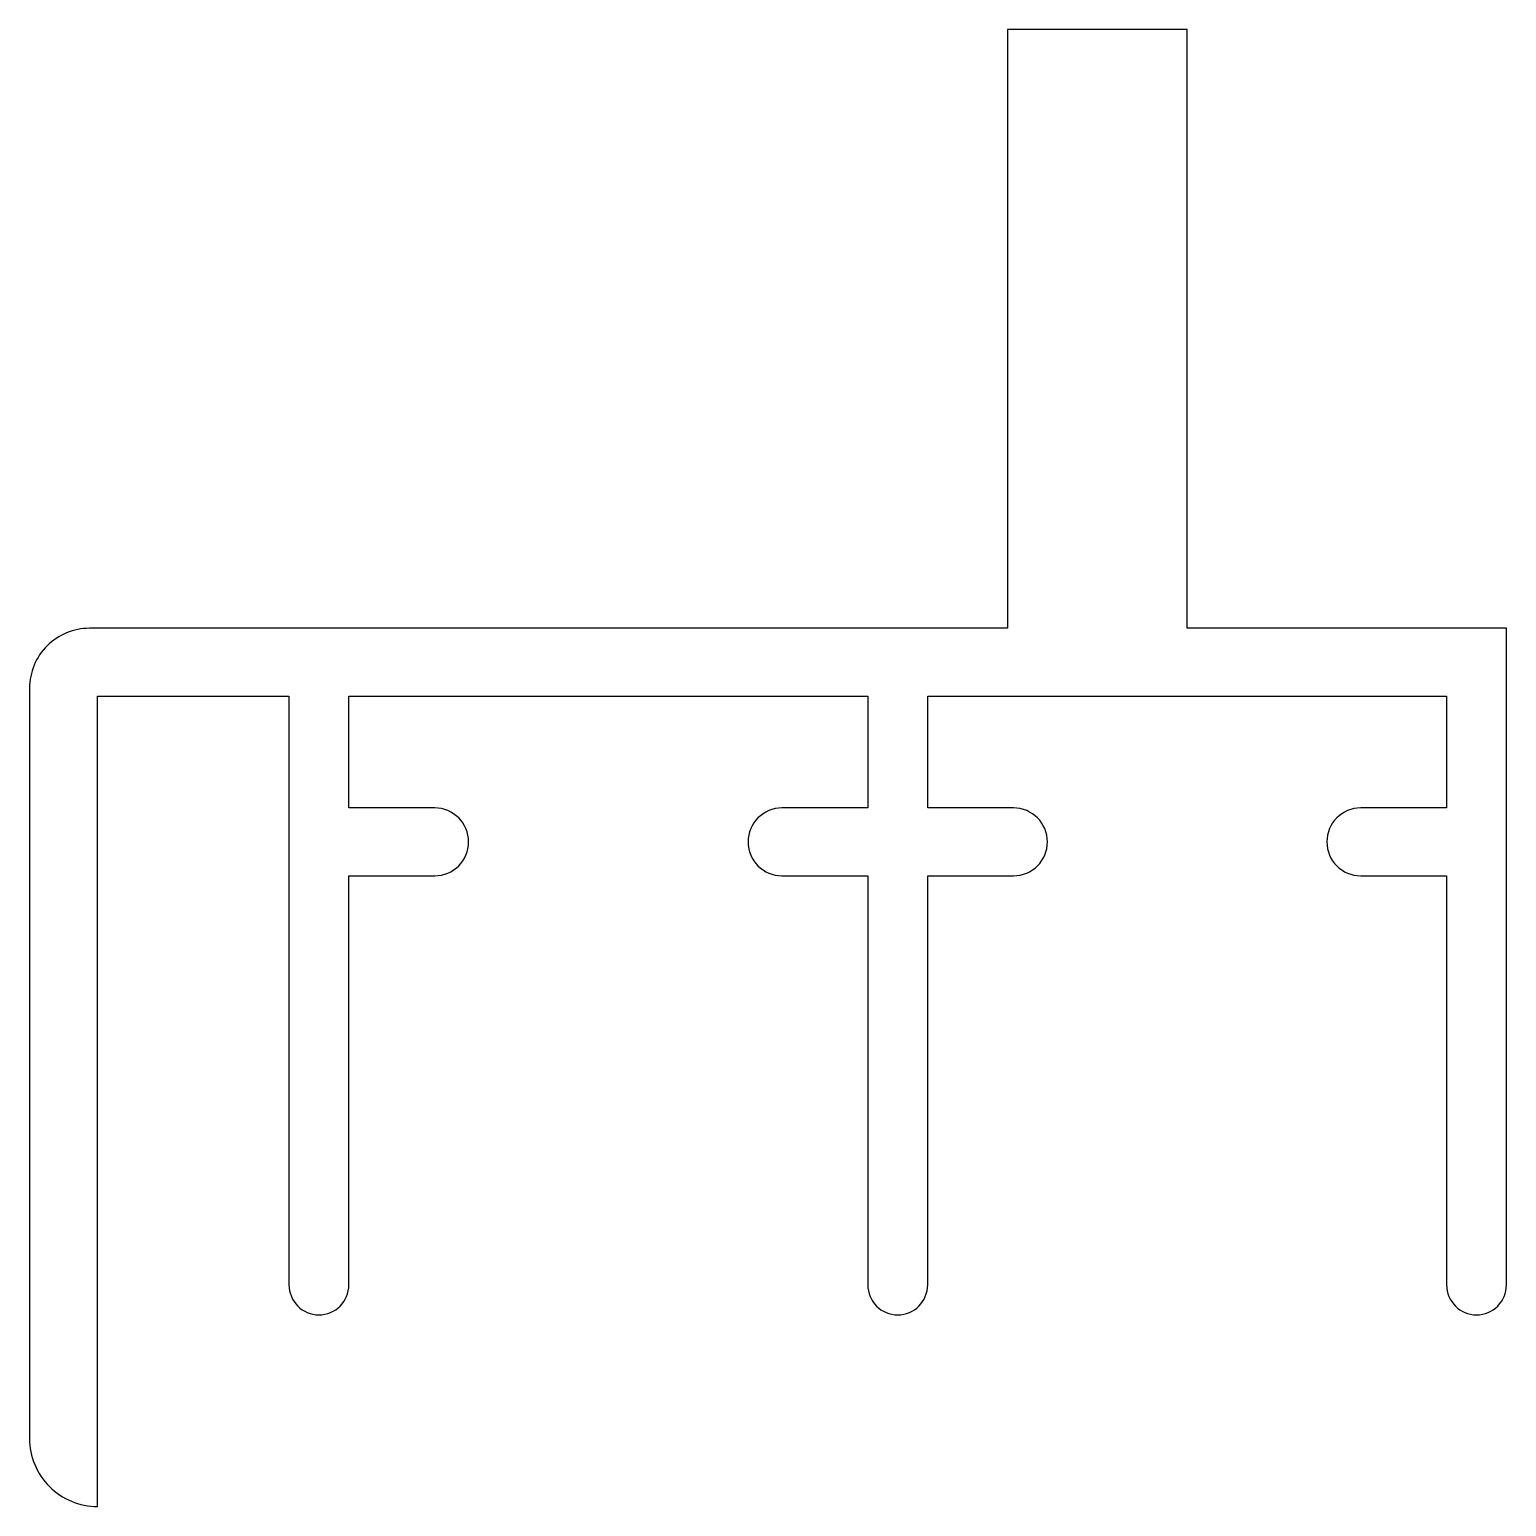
# Model space of a CAD drawing. Extents: x 153.1 to 190.1, y 204.7 to 241.7.
import ezdxf

# ---------------------------------------------------------------- set-up
doc = ezdxf.new("R2010")
doc.units = 0
doc.layers.get('0').update_dxf_attribs({"linetype": 'CONTINUOUS'})

msp = doc.modelspace()

# ---------------------------------------------------------------- linework, layer by layer
msp.add_lwpolyline([(177.747, 220.465, 1), (177.747, 222.165), (175.597, 222.165), (175.597, 224.965), (188.597, 224.965), (188.597, 222.165), (186.447, 222.165, 1), (186.447, 220.465), (188.597, 220.465), (188.597, 210.215, 1), (190.097, 210.215), (190.097, 226.665), (182.097, 226.665), (182.097, 241.665), (177.597, 241.665), (177.597, 226.665), (154.597, 226.665, 0.414214), (153.097, 225.165), (153.097, 206.365, 0.414214), (154.797, 204.665), (154.797, 224.965), (159.597, 224.965), (159.597, 210.215, 1), (161.097, 210.215), (161.097, 220.465), (163.247, 220.465, 1), (163.247, 222.165), (161.097, 222.165), (161.097, 224.965), (174.097, 224.965), (174.097, 222.165), (171.947, 222.165, 1), (171.947, 220.465), (174.097, 220.465), (174.097, 210.215, 1), (175.597, 210.215), (175.597, 220.465)], format="xyb", close=True)

doc.saveas('drawing.dxf')
